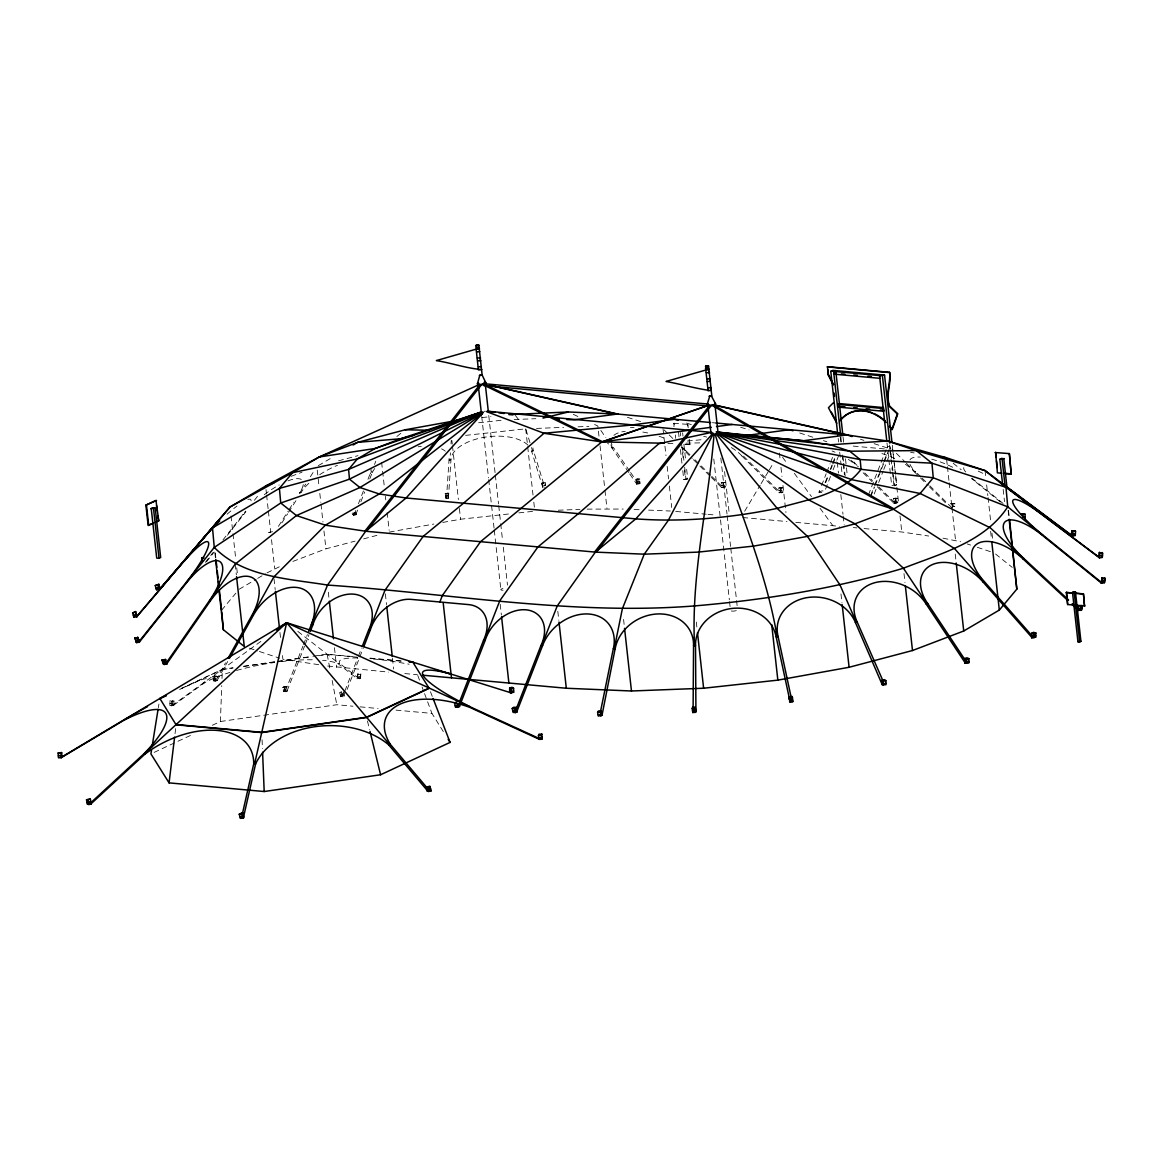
<?xml version="1.0" encoding="UTF-8"?>
<svg xmlns="http://www.w3.org/2000/svg" width="1163" height="1163" viewBox="0 0 1163 1163"><rect width="100%" height="100%" fill="white"/><g stroke="black" fill="none" stroke-linecap="round" stroke-linejoin="round"><path stroke-width="0.75" stroke-dasharray="5 3.75" d="M212.32 725.276L220.403 721.511L221.74 685.676M222.002 678.509L222.337 669.554L233.007 668.013M169.842 705.432L170.045 700.649L172.487 700.504L173.97 700.998L173.781 705.272L169.842 705.432L173.781 705.272M171.324 705.926L171.528 701.144L170.045 700.649M172.298 704.793L172.487 700.504M446.476 498.389L449.02 460.068A40.632 19.437 -18.1 0 0 448.351 455.213M528.002 445.196A40.632 20.338 -6.1 0 0 482.79 437.55A40.632 20.338 -6.1 0 0 450.968 459.792L449.02 460.068L449.965 459.908L450.43 452.829M451.026 443.99L451.259 440.457M448.424 498.113L450.968 459.792L449.965 459.908M357.085 678.872L358.059 673.45L360.835 673.813L360.559 677.971L357.085 678.872L358.059 673.45M359.89 678.77L360.835 673.813M175.046 733.606L175.686 728.329M158.342 707.598L158.924 704.037M285.502 690.735L302.903 646.134M303.543 644.476L307.41 634.562M353.974 515.165L355.878 510.281M358.422 503.753L363.51 490.728M367.959 479.33L369.863 474.431A40.632 16.689 -29 0 0 371.07 469.314M374.762 468.5A40.632 19.437 -18.1 0 0 371.666 474.039L369.863 474.431L371.986 470.957M374.53 464.444L375.794 461.188M287.101 690.88L304.502 646.279M305.142 644.622L309.009 634.707M355.776 514.758L358.32 508.246M360.864 501.733L364.673 491.964M369.761 478.923L371.666 474.039L370.706 474.213M342.925 695.954L344.204 692.654M344.859 690.996L357.739 657.953M358.378 656.31L361.606 648.038M347.112 689.499L363.219 648.184M821.819 492.516L818.956 492.254L820.918 487.224M821.572 485.553L826.152 473.821M826.806 472.134L830.062 463.761M830.716 462.074L832.679 457.044M825.105 482.718L827.649 476.19M830.193 469.663L832.097 464.764M832.737 463.136L835.281 456.608M825.745 482.456L828.361 475.754M830.978 469.052L832.286 465.694M832.941 464.022L835.557 457.306M830.513 476.452L824.785 491.135L821.921 490.873L818.956 492.254M833.057 469.925L836.241 461.755M836.88 460.126L838.785 455.227M868.412 495.016L887.369 446.403L890.247 446.665L890.596 449.892M870.724 495.307L873.907 487.152M874.547 485.523L878.995 474.097M879.635 472.469L883.458 462.67M884.084 461.042L887.267 452.887M870.636 496.95L874.561 486.89M875.216 485.218L883.706 463.426M884.36 461.755L890.247 446.665M874.227 493.941L878.05 484.142M878.69 482.514L883.139 471.088M883.778 469.459L890.785 451.506M215.94 680.151L225.549 662.823M217.176 680.428L227.672 661.529M744.669 511.24L760.195 485.16M761.111 483.634L768.423 471.364M769.339 469.823L772.988 463.688M278.422 526.388L288.002 511.269M288.962 509.757L293.745 502.198M303.281 484.549A40.632 12.299 -37.9 0 1 299.487 493.112L305.738 484.084M310.361 476.772L314.068 470.928M281.868 522.885L287.624 513.813M288.584 512.302L296.245 500.192M205.313 562.369L213.003 552.585M222.903 539.995L242.689 514.846A40.632 6.542 -44.7 0 0 245.524 511.139M245.931 511.735A40.632 12.299 -37.9 0 0 243.867 514.293L242.689 514.846L245.422 511.705M254.392 500.308L258.869 494.595M206.476 561.831L214.166 552.047M227.367 535.271L243.867 514.293L243.169 514.555M221.595 610.212L235.813 593.217M545.505 485.349C541.26 488.184 540.621 480.77 545.258 482.514L545.156 485.64L545.258 482.514M396.903 436.445L401.061 433.101M636.35 484.128L640.043 483.314L639.868 478.982L637.208 478.982L636.146 479.301L636.35 484.128L640.043 483.314M282.551 687.595L284.15 686.344L286.447 686.548L287.45 690.909L285.749 691.709L283.452 691.505L282.551 687.595L284.848 687.798L286.447 686.548M339.8 692.799L341.399 691.549L342.402 695.91L344.699 696.114L343.696 691.752L342.096 693.003L339.8 692.799L340.701 696.71L344.699 696.114M171.717 705.825L263.274 639.665M173.389 705.389L204.79 682.637A77.209 19.102 -10 0 1 229.881 672.447M318.357 465.636L331.964 457.582M239.098 589.292L256.122 579.276M257.677 578.36L265.411 573.81M266.952 572.908L281.301 565.829M212.378 676.866L214.501 675.703L216.289 676.11L217.452 680.486L215.199 681.198L213.411 680.806L212.378 676.866L214.166 677.273L216.289 676.11M673.988 426.69L674.031 423.099L674.409 426.487M688.191 427.737L687.813 424.364L687.769 427.94M685.327 444.47L690.052 444.659L689.499 439.585M181.21 688.467L222.351 669.307L233.007 667.766M179.538 689.499L222.337 669.554M682.768 470.652L683.742 479.476L687.711 478.909L686.374 466.799M683.742 479.476L687.711 478.909M283.452 691.505L287.45 690.909M721.293 487.559L725.29 486.977L725.276 482.645L722.979 482.441L721.278 482.732L721.293 487.559L725.29 486.977M154.156 752.374L192.927 734.304M340.701 696.71L342.402 695.91M778.876 492.792L782.888 492.211L782.873 487.893L780.577 487.675L778.876 487.966L778.876 492.792L782.888 492.211M895.67 475.827L896.658 484.826L891.701 485.538L888.11 453.061M896.658 484.826L894.565 485.8L891.774 460.533M893.722 503.245L897.72 502.649L897.705 498.331L895.408 498.127L893.707 498.418L893.722 503.245L897.72 502.649M291.23 476.292L301.973 472.207M292.872 561.424L325.931 548.834L355.064 541.144M299.487 493.112L301.028 492.632A40.632 16.689 -29 0 1 309.198 482.95M213.411 680.806L217.452 680.486M636.146 479.301L639.868 478.982M338.535 460.81L357.971 455.663M300.185 492.85L301.028 492.632M363.626 538.876L379.051 534.806M352.142 513.203L355.82 512.723L352.142 513.203L353.581 515.253L356.169 514.671L355.326 509.917M352.404 514.671L356.169 514.671M389.329 532.087L433.857 524.048M442.769 522.434L460.577 519.221L510.063 513.828M952.497 506.152L954.808 506.356L950.811 506.443L950.796 503.608L954.794 503.521L954.808 507.838M950.796 503.608L954.794 503.521M721.278 482.732L725.276 482.645M778.876 487.966L782.873 487.893M893.707 498.418L897.705 498.331M445.036 493.432L448.22 493.243L448.86 498.04L446.054 498.447L445.036 493.432L448.22 493.243M445.603 497.735L448.86 498.04M243.663 666.239L275.616 661.631M277.39 661.369L311.132 656.514M312.905 656.252L327.108 654.217L353.872 656.644M243.663 666.486L275.646 661.878M277.419 661.616L311.175 656.761M318.284 655.728L327.166 654.449L357.506 657.211M203.743 682.783L204.79 682.637L203.118 683.074A77.209 5.088 -29.4 0 0 181.995 688.511M357.579 657.967A77.209 11.63 11.6 0 0 339.683 663.404L337.779 663.477A77.209 19.102 -10 0 0 322.573 660.308M220.403 721.511L336.805 704.734L352.956 706.217M484.186 411.295L485.305 411.179M481.991 417.575L490.975 416.601M478.691 422.751L503.434 420.061M465.622 435.369L525.72 428.827L530.968 445.807M542.932 487.806L531.549 451.011L533.512 450.866L544.895 487.66M518.902 512.868L533.032 511.327M687.333 441.039L703.368 439.541M531.549 451.011L533.512 450.866A40.632 19.364 6 0 1 533.032 445.981M542.089 483.008L544.909 482.805M171.528 701.144L173.97 700.998M272.549 531.68L268.638 532.45L270.339 532.378M514.22 419.523L535.867 418.695M536.536 428.406L563.59 427.373M578.026 426.821L588.841 426.399M629.634 471.073L613.686 447.857L611.84 447.857A40.632 19.364 6 0 0 607.551 443.118M558.255 510.223L579.901 509.394M587.111 509.118L623.237 509.045M357.753 678.073L360.559 677.971M667.882 443.539L675.107 443.379M685.966 443.161L700.431 442.87M630.448 427.432L634.068 427.577M634.097 509.496L639.534 509.728M648.576 510.106L670.31 511.022M712.41 422.692L716.001 423.012M673.61 423.303L687.813 424.364M853.235 446.098L887.325 449.194M684.891 444.193L690.052 444.659M689.95 454.748L686.097 450.939L684.513 450.793L692.189 458.411M738.301 452.494A34.89 12.342 21.3 0 1 741.921 456.027L742.721 456.1M857.567 466.537L858.367 466.61M910.018 464.328A40.632 12.081 25.6 0 0 915.703 471.873L914.176 471.684A34.89 12.342 21.3 0 0 905.134 464.153M675.703 511.429L706.203 514.206M708.005 514.366L715.172 515.02M742.779 517.535L786.958 521.547M795.783 522.347L839.453 526.316M853.337 527.58L856.927 527.915M864.109 528.569L901.79 531.985L928.655 536.027M369.921 658.098L402.035 661.02M369.994 658.345L402.122 661.267M327.675 666.021L388.66 672.098M404.811 673.566L417.372 674.714M360.137 706.857L378.091 708.5M396.031 710.128L431.938 713.399L443.394 731.716M357.39 674.249L360.167 674.627M910.614 452.378L914.191 452.916M942.989 538.178L960.565 541.725M318.72 664.684L282.9 659.305L282.115 652.152M860.533 439.294L863.92 440.384M874.082 443.67L891.018 449.136M799.722 432.985L813.271 437.361M823.433 440.632L826.82 441.736M740.613 427.214L749.074 429.947M686.577 423.085L691.665 424.728M627.468 417.313L641.017 421.689M967.282 543.964L970.64 545.084M977.356 547.308L990.803 551.785M249.304 648.14L257.706 650.931M259.378 651.484L279.542 658.185M573.344 414.333L579.886 417.459M594.598 424.495L597.869 426.051L599.047 436.794M359.44 678.785L339.683 663.404L337.779 663.477L357.535 678.858M297.815 631.407L338.826 663.332M995.557 554.01L1012.275 567.413M1003.044 503.434L975.277 480.901A40.632 6.295 32.3 0 1 969.608 476.045M953.18 463.223L961.278 469.794M1000.413 502.023L974.042 480.624A40.632 12.081 25.6 0 0 971.439 478.575M896.411 453.366L905.076 461.944M906.326 463.179L914.99 471.756M864.763 472.948L872.454 480.566M878.85 486.904L895.495 503.405M851.374 460.403L856.331 465.316M863.164 472.803L872.119 481.686M877.251 486.759L893.896 503.259M743.535 456.172L780.664 492.952M741.921 456.027L779.05 492.807M695.067 459.821L710.433 475.042M711.712 476.321L723.226 487.733M664.262 430.019L667.984 433.697M669.219 434.933L672.926 438.611M681.591 447.188L685.298 450.866L684.426 450.837A40.632 16.544 16.8 0 0 682.347 448.874M693.468 459.676L698.585 464.749M699.879 466.029L710.113 476.176M711.393 477.441L721.642 487.588M920.878 476.903L915.79 471.829L914.191 471.684L919.279 476.757M922.157 478.167L928.539 484.506M929.804 485.785L952.759 508.609M920.558 478.022L928.205 485.64M929.484 486.904L946.057 503.39M515.354 415.395L520.53 422.111M782.597 457.321L786.871 463.15M794.358 473.326L811.483 496.616M820.046 508.26L832.882 525.72M630.622 472.527L638.603 484.128M600.849 430.412L605.836 437.666M610.822 444.92L612.814 447.828M628.79 472.527L611.84 447.857L613.686 447.857A40.632 16.544 16.8 0 1 611.331 443.118M629.779 473.981L636.757 484.128M430.47 691.738L433.087 698.498M417.764 675.441L419.61 680.399M422.082 686.999L423.928 691.941M424.539 693.599L431.938 713.399M531.491 447.508L532.538 450.895M214.501 675.703L215.664 680.093M214.166 677.273L215.199 681.198M367.45 720.973L369.572 729.652M342.096 693.003L342.998 696.913M284.848 687.798L285.749 691.709M284.15 686.344L285.153 690.706M327.166 654.449L329.827 668.332M332.153 680.471L336.805 704.734M354.744 512.636L355.006 514.09M353.232 513.29L353.581 515.253M447.842 493.025L448.409 497.328M445.414 493.65L446.054 498.447M1008.554 510.601L1009.339 517.753M1008.132 510.412L1008.932 517.579M1003.146 489.318L1004.512 501.66M985.076 470.593L985.861 477.746M986.646 484.913L987.838 495.642M988.041 497.43L990.803 522.478M991.981 533.221L992.577 538.585M990.629 531.346L991.414 538.498M946.638 459.545L947.22 464.909M947.423 466.697L949.008 481.017M949.197 482.805L951.77 506.065M951.959 507.853L955.521 540.054M955.23 554.068L956.03 561.235M892.297 445.255L893.082 452.451M893.286 454.239L895.466 474.039M892.704 449.688L893.693 458.629M893.896 460.417L896.658 485.465M896.847 487.253L898.636 503.361M900.017 515.892L901.79 531.985M890.974 453.323L891.57 458.731M904 573.577L904.974 582.532M889.419 444.993L889.826 448.584M890.015 450.386L892.195 470.172M892.399 471.974L893.795 484.564M886.976 442.87L887.732 449.63M843.088 437.215L843.684 442.609M845.472 458.804L846.271 466M846.46 467.802L847.26 474.998M840.849 436.925L841.43 442.231M842.971 456.1L843.568 461.507M843.771 463.325L845.167 475.958M840.224 436.954L840.82 442.347M842.201 454.937L843.001 462.133M843.204 463.935L844.382 474.737M838.174 438.436L838.567 441.969M839.701 452.233L841.096 464.866M841.3 466.668L842.085 473.879M837.258 462.351L838.45 473.094M840.82 494.566L842.986 514.25M843.19 516.038L844.178 524.978M840.98 593.915L841.968 602.87M779.384 452.959L780.184 460.185M780.969 467.395L781.972 476.423M782.961 485.451L785.955 512.52M724.593 471.596L729.143 512.752M720.827 458.004L727.006 513.959M727.195 515.761L730.582 546.45M730.786 548.253L736.368 598.785M736.572 600.588L737.168 606.01M713.791 459.022L729.346 599.803M729.535 601.605L730.131 607.013M689.078 439.788L689.644 444.862M682.623 432.81L682.986 436.11M683.902 444.339L685.618 459.894M682.536 447.944L683.888 460.286M684.673 467.337L686.039 479.679M680.326 432.607L680.689 435.892M681.605 444.121L683.51 461.406M684.455 470.056L685.414 478.691M678.48 431.851L679.061 437.143M680.428 449.5L681.983 463.601M696.317 622.031L696.899 627.395M675.34 434.947L675.718 438.335M663.026 428.798L665.992 455.634M667.169 466.378L668.551 478.894M669.35 486.047L671.72 507.519M623.572 619.428L624.357 626.581M600.035 445.734L604.775 488.678M604.978 490.466L606.955 508.362M557.818 611.316L558.807 620.272M525.72 428.827L527.493 444.92M527.682 446.723L533.017 495.031M533.817 502.183L534.399 507.548M488.751 415.453L495.133 473.21M495.336 475.027L498.52 503.899M498.723 505.701L500.512 521.954M500.715 523.757L502.503 539.995M503.303 547.221L507.49 585.12M481.729 416.47L488.504 477.833M488.707 479.636L494.086 528.38M494.275 530.183L500.86 589.743M500.192 604.309L501.384 615.038M451.884 440.501L452.276 444.077M452.48 445.865L458.396 499.538M459.385 508.478L460.577 519.221M381.624 462.307L382.423 469.459M382.612 471.248L384.401 487.355M385.389 496.296L385.782 499.872M387.163 512.403L389.14 530.299M385.36 593.871L386.538 604.6M392.469 658.273L393.646 669.016M317.237 470.114L319.025 486.221M319.81 493.374L320.799 502.314M320.988 504.117L322.965 521.998M323.954 530.953L325.931 548.834M328.329 592.229L329.114 599.381M334.45 647.689L336.63 667.373M265.993 489.623L266.4 493.199M266.589 494.987L268.173 509.307M268.377 511.095L270.746 532.567M271.531 539.719L274.686 568.358M274.003 578.781L275.195 589.525M279.934 632.468L280.53 637.833M231.001 515.921L232.774 532.029M232.978 533.817L235.74 558.865M236.729 567.82L237.528 574.973M235.173 564.157L236.365 574.885M215.271 552.963L215.867 558.327M214.85 552.774L215.446 558.153M542.438 482.718L542.816 487.05M638.807 479.301L639.01 484.128M637.208 478.982L637.397 483.314M262.068 739.741L262.445 748.667M953.093 503.812L953.108 506.646M952.497 503.317L952.512 507.635M896.004 498.622L896.019 503.448M895.408 498.127L895.423 502.445M781.173 488.184L781.173 493.01M780.577 487.675L780.591 492.007M723.575 482.95L723.59 487.762M722.979 482.441L722.993 486.759M736.281 610.633A3.576 0.93 -6.3 0 1 730.538 610.633M965.712 472.018A40.632 6.295 32.3 0 1 964.098 467.381M978.257 471.131A40.632 6.295 32.3 0 1 984.261 474.082M909.946 459.894A40.632 12.081 25.6 0 1 920.326 457.088M931.723 459.181A40.632 12.081 25.6 0 1 954.372 468.093M503.085 590.252A3.576 0.93 -6.3 0 1 501.049 589.234A3.576 0.93 -6.3 0 1 505.658 588.231M236.54 670.47A77.209 19.102 -10 0 1 274.497 662.503M281.228 661.616A77.209 19.102 -10 0 1 312.266 659.784M373.119 658.941A77.209 11.63 11.6 0 1 409.143 664.233M613.86 435.34A40.632 16.544 16.8 0 1 625.287 431.328M642.834 432.055A40.632 16.544 16.8 0 1 649.332 433.363M659.058 436.212A40.632 16.544 16.8 0 1 666.762 439.28M418.142 446.796A40.632 19.437 -18.1 0 1 421.311 446.432M441.533 448.86A40.632 19.437 -18.1 0 1 445.298 451.186M319.694 474.708A40.632 16.689 -29 0 1 337.459 465.345M264.248 494.697A40.632 12.299 -37.9 0 1 279.222 484.942M287.973 480.857A40.632 12.299 -37.9 0 1 302.278 480.217M227.061 514.22A40.632 6.542 -44.7 0 1 237.048 506.021M247.85 499.479A40.632 6.542 -44.7 0 1 251.063 500.846M857.087 465.433A34.89 12.342 21.3 0 1 854.02 461.973M881.917 453.585A34.89 12.342 21.3 0 1 896.76 459.429M832.039 450.982A34.89 12.342 21.3 0 1 835.019 452.218M848.409 459.4A34.89 12.342 21.3 0 1 854.485 464.124M686.112 450.939A34.89 12.342 21.3 0 1 682.637 447.435M703.688 436.358A34.89 12.342 21.3 0 1 706.639 437.07M731.411 447.566A34.89 12.342 21.3 0 1 736.848 451.317M357.884 676.168L357.215 676.968L360.661 676.546L357.884 676.168M284.746 688.903L283.147 690.153L285.444 690.371L287.043 689.121L284.746 688.903M341.995 694.122L340.381 695.358L342.678 695.576L344.277 694.326L341.995 694.122M215.184 678.276L213.062 679.454L214.85 679.846L216.972 678.683L215.184 678.276M637.339 481.831L636.263 482.151L639.984 481.831L637.339 481.831M722.993 485.276L721.278 485.567L725.29 485.494L722.993 485.276M780.577 490.51L778.876 490.815L782.873 490.728L780.577 490.51M895.423 500.962L893.722 501.253L897.72 501.166L895.423 500.962M448.22 495.86L445.414 496.267L448.22 495.86M172.371 703.31L169.929 703.47L173.854 703.804L172.371 703.31M974.754 480.741L974.042 480.624L974.754 480.741"/><path stroke-width="1.5" d="M516.779 711.771L542.554 645.683A40.632 31.546 -40.9 0 1 587.838 613.962A40.632 31.546 -40.9 0 1 613.381 648.62L615.212 648.62A40.632 34.367 -26.9 0 1 657.778 613.948A40.632 34.367 -26.9 0 1 693.555 645.61L694.515 645.581C691.011 574.406 708.296 504.946 714.067 434.41L718.763 432.927L717.033 432.069M964.825 662.968L964.854 658.491L967.064 657.793L968.881 658.665L968.852 662.677L964.825 662.968L966.7 662.372M966.642 663.375L966.657 659.363L964.854 658.491M1025.01 518.553L1025.141 514.25L1021.114 514.061L1022.902 514.468L1022.815 517.288L1025.054 517.084M1031.683 637.658L1031.857 633.123L1033.544 632.338L1035.855 633.021L1035.695 637.091L1031.683 637.658L1035.695 637.091M1034.023 637.862L1034.169 633.806L1035.855 633.021M1071.763 530.706L1071.501 535.474L1072.649 536.041L1075.295 535.46L1075.528 531.2L1071.763 530.706L1075.528 531.2M1072.649 536.041L1072.911 531.287M1078.261 610.459L1078.537 605.865L1082.23 605.53L1081.983 609.659L1078.261 610.459L1079.133 609.775L1072.533 603.655M1080.95 610.459L1081.197 606.345M1099.355 552.454L1099.471 557.862L1102.32 557.455L1102.611 553.225L1099.355 552.454L1099.471 557.862M1102.175 552.527L1102.422 556.001L1099.166 555.231M1101.376 583.245L1102.015 577.807L1104.85 578.084L1104.559 582.256L1101.376 583.245L1102.015 577.807M1104.254 583.041L1104.85 578.084M433.087 698.498L450.081 742.401L380.592 774.762L264.19 791.523L169.057 782.873L174.61 737.124M151.495 750.309L150.914 753.871L169.057 782.873M152.062 746.748L158.066 709.372M692.247 708.616L692.494 707.366L695.314 707.162L695.605 712.308L692.785 712.526L692.247 708.616L695.067 708.412L695.314 707.162M695.678 709.721L695.43 710.971L692.596 711.175L692.843 709.939L692.785 712.526M600.471 711.756L613.323 648.663L615.154 648.663L602.012 715.26L601.198 710.913L598.552 710.913L597.593 712.178L598.32 716.088L602.012 715.26M614.253 648.663L622.379 608.7L644.244 554.184L668.376 520.239L712.977 434.453L714.067 434.41M242.34 814.027L253.708 763.96A77.209 46.796 -28.8 0 0 217.655 730.466A77.209 46.796 -28.8 0 0 145.012 754.075L143.994 753.74A77.209 22.213 -37.2 0 0 165.698 713.195A77.209 22.213 -37.2 0 0 123.278 720.609L61.334 757.578M539.196 739.246L469.648 707.308A77.209 40.24 21 0 0 399.941 704.211A77.209 40.24 21 0 0 390.274 744.291L388.602 744.727A77.209 54.254 -1.3 0 0 314.679 726.744A77.209 54.254 -1.3 0 0 255.613 763.887L253.708 763.96L254.566 764.033L286.65 622.714L510.964 692.814M243.46 817.415L255.613 763.887L254.566 764.033M477.411 383.79L479.868 375.053M707.089 404.68L709.852 395.842M891.817 429.656L897.371 414.013L889.244 406.294C885.159 394.664 890.814 383.325 889.579 372.32C891.774 383.805 885.217 394.402 889.666 406.105L897.792 413.81L892.239 429.467L889.419 426.269M132.655 613.046L135.693 611.578L136.74 616.884L133.861 617.102L132.655 613.046L135.693 611.578M133.861 617.102L133.76 614.922L133.454 615.707L136.493 614.238M160 589.016L218.251 520.85L136.783 616.768M308.704 631.262L311.277 624.647A40.632 27.083 -48.9 0 0 297.597 587.562A40.632 27.083 -48.9 0 0 253.025 615.852L229.416 658.374M310.303 631.407L312.876 624.793A34.89 25.281 -45.3 0 1 353.726 594.162A34.89 25.281 -45.3 0 1 368.7 629.866L362.245 646.395M369.5 629.939L384.968 590.281L423.114 536.463L463.528 503.216L543.993 433.276L631.276 425.077L674.729 419.262L678.116 420.352M363.859 646.541L370.299 630.012A34.89 25.281 -45.3 0 1 411.15 599.381L468.558 604.6A34.89 25.281 -45.3 0 1 483.532 640.304L459.69 701.449M439.847 601.983L442.376 595.514L480.537 541.682L601.794 441.925L711.291 427.272M484.331 640.391L499.799 600.733L537.946 546.901L578.374 513.653L658.84 443.728L710.898 432.549M459.37 706.552L485.145 640.464A34.89 25.281 -45.3 0 1 525.981 609.819A34.89 25.281 -45.3 0 1 540.955 645.538L515.834 709.968M1101.826 580.555L1101.521 581.326L1104.661 580.817M538.454 735.467L539.065 734.202L541.827 734.1L541.856 739.261L539.094 739.377L538.454 735.467L541.231 735.365L541.827 734.1M542.249 736.659L541.638 737.924L538.876 738.025M228.181 658.098L251.79 615.576A40.632 21.297 -52.7 0 0 250.539 576.921A40.632 21.297 -52.7 0 0 209.834 601.634L166.745 663.797M252.298 615.75L273.814 576.993L325.393 525.182L379.24 493.955L482.325 413.519M165.946 663.404L209.035 601.227A40.632 14.567 -53.7 0 0 220.214 561.845A40.632 14.567 -53.7 0 0 186.342 583.056L139.327 642.092M209.325 601.46L235.173 564.157L296.42 515.558L359.934 487.53L481.526 413.403M483.474 412.254L406.105 497.982L365.691 531.244L327.544 585.062L311.35 624.618L312.876 624.793M713.152 433.13L635.798 518.872L595.369 552.12L557.222 605.952L541.754 645.61L542.627 645.639L540.955 645.538M600.966 716.088L600.239 712.178L601.198 710.913M601.678 713.471L600.719 714.736L598.073 714.736M479.738 384.822L364.891 531.171L596.168 552.192L711.015 405.858M366.49 531.317L481.337 384.968M594.569 552.047L709.415 405.713M139.022 641.598L186.036 582.576A40.632 7.356 -52.5 0 0 208.671 543.383A40.632 7.356 -52.5 0 0 184.117 561.395L184.335 560.857M186.051 582.837L214.268 547.41L280.734 502.998L349.467 479.156L480.944 413.214M159.287 589.583L230.012 506.981L265.6 486.047L319.244 456.972L357.666 442.347L405.218 429.772L458.644 420.134M61.217 757.709L61.624 752.563L58.15 752.984L58.455 757.811L61.217 757.709L61.624 752.563M478.633 345.062L476.118 345.164L479.374 345.469L475.58 345.891L477.179 345.149M478.545 347.432L476.321 348.013L477.499 347.461M774.82 438.131L803.531 440.733L846.984 434.918L887.282 440.981L946.435 457.757L985.076 470.593L1005.98 487.341L1007.74 506.835C984.465 542.351 940.693 553.515 903.404 568.213C835.412 588.58 765.167 599.904 694.529 605.923C571.774 615.561 449.703 593.435 327.544 585.062C288.569 578.68 243.692 577.371 214.268 547.41L212.509 527.915L279.411 488.373L348.595 469.416L482.165 411.746L400.77 438.727L375.14 448.482L357.346 458.949L292.553 472.672L230.012 506.981L136.987 616.23M239.244 814.216L242.587 812.835L243.91 817.4L243.241 818.2L240.436 818.301L239.244 814.216L242.587 812.835M240.436 818.301L241.104 817.502M243.372 815.51L240.029 816.891M470.114 706.755L470.114 706.755A77.209 12.938 23.7 0 1 423.492 676.052A77.209 12.938 23.7 0 1 449.383 673.624L448.366 673.29A77.209 11.63 11.6 0 0 435.82 670.004M1031.915 635.638L984.363 581.631A40.632 21.545 40 0 1 977.647 543.572A40.632 21.545 40 0 1 1023.004 558.909L1023.716 558.342A40.632 14.843 41.1 0 1 1004.687 522.245A40.632 14.843 41.1 0 1 1042.731 535.62L1101.434 583.128M1101.637 582.59L1042.935 535.082A40.632 7.647 40 0 1 1012.711 501.66A40.632 7.647 40 0 1 1041.03 513.915L1099.398 557.76M422.751 675.209L566.308 688.249L631.465 690.996L703.615 688.234L777.843 680.137L849.092 667.271L912.49 650.524L963.734 631L999.322 610.066L1016.825 589.147L1009.542 519.541M836.793 423.187L828.463 407.748L833.13 402.98M90.031 803.459L143.994 753.74L145.012 754.075L91.048 803.793M144.168 754.002L286.65 622.714L539.661 738.694M203.351 538.135L204.063 537.568A40.632 6.542 -44.7 0 1 219.778 520.937M155.275 585.585L158.866 584.306L160.16 588.9L159.127 589.699L156.438 589.699L155.275 585.585L158.866 584.306M159.622 587.01L156.046 588.289M156.438 589.699L157.456 588.9M1082.07 608.234L1078.377 608.569M455.227 705.81L457.524 706.014L459.123 704.763L459.53 706.566L455.533 707.148L454.631 703.237L456.23 701.987M512.229 708.471L513.828 707.235L516.125 707.438L517.128 711.8L515.427 712.599L513.13 712.381L512.229 708.471L514.526 708.689L516.125 707.438M516.721 709.997L515.122 711.247L512.825 711.044M276.416 630.128L279.353 628.005M282.275 625.898L286.65 622.714L389.649 744.582M476.699 351.837L479.81 351.648M477.382 358.015L480.552 357.928L479.723 357.623M477.688 360.763L480.842 360.675L479.621 360.356M478.356 366.927L481.06 366.578M706.377 372.727L709.546 372.64L708.718 372.334M707.06 378.905L710.23 378.818L708.994 378.498M707.366 381.638L710.055 381.29M708.034 387.817L711.204 387.73L709.982 387.424M147.541 706.581A77.209 5.088 -29.4 0 0 123.729 720.057L286.65 622.714M61.799 757.026L123.118 720.348M353.13 445.036L357.666 442.347L400.77 438.727L414.115 435.195M476.118 347.126C474.795 348.609 481.409 347.461 478.778 346.734M1031.944 637.528L983.2 582.183L984.363 581.631L983.2 582.183A40.632 27.287 36.1 0 0 933.409 564.171A40.632 27.287 36.1 0 0 927.565 603.364L965.697 660.86M426.109 787.046L429.932 786.421L431.153 790.825L428.696 791.48L427.214 790.985L426.109 787.046L429.932 786.421M152.905 523.524L148.137 525.429L145.884 505.12L155.958 500.439L158.764 520.791L155.973 522.085M145.884 505.12L156.525 500.483M152.935 507.926L151.263 508.711L156.714 558.095L159.011 558.298L160.683 557.513L155.231 508.129L152.368 507.868M150.696 508.653L155.231 508.129M149.576 524.76L153.879 522.739M319.825 456.696L318.647 457.248L478.967 384.691M202.362 560.842L201.664 558.109L203.336 557.324M482.689 384.546L601.213 442.202L708.5 405.262A3.576 0.93 -6.3 0 1 708.456 404.099M833.217 384.822L827.983 374.559L827.562 366.679L889.579 372.32M837.782 434.904L830.775 371.36L832.868 370.386L884.549 375.097L891.89 441.649M830.775 371.36L835.746 370.648L842.884 435.413M827.983 374.559L827.896 369.761M166.396 695.358L159.825 698.425L176.107 724.811L261.777 732.603L366.592 717.498L429.162 688.365L412.734 661.994L409.172 661.674M159.782 698.701L166.367 695.634M886.788 441.111L879.577 375.809L881.67 374.835M879.577 375.809L884.549 375.097M837.694 404.361L883.633 408.533L883.938 411.28L838 407.094L837.694 404.361L839.381 403.576L883.546 407.588M838 407.094L839.671 406.323M429.06 688.103L366.534 717.222L261.762 732.312L176.151 724.534M1001.721 473.239L997.403 472.847L995.586 452.349L996.153 457.422M455.533 707.148L457.233 706.348M1011.185 474.097L1009.368 453.599L1011.185 474.097L1005.443 473.574M1002.564 484.026L999.831 459.327L1001.939 458.353M999.831 459.327L1004.236 458.571M1084.788 605.952L1067.649 604.527L1066.311 592.461L1083.451 593.871L1084.527 606.068L1083.451 593.871M1072.49 592.36L1075.47 591.938L1080.921 641.307L1079.657 641.903L1077.941 641.743L1072.49 592.36L1075.47 591.938M1067.649 604.527L1066.573 592.345M1035.753 635.696L1034.067 636.466L1031.755 635.783M1077.941 641.743L1080.921 641.307M59.051 755.514L58.339 755.819L61.813 755.412M706.348 369.863L666.05 381.464C680.471 384.066 694.762 388.355 708.979 390.332M161.991 659.93L165.64 659.465L166.92 663.884L164.288 664.466L163.125 663.899L161.991 659.93L163.14 660.497L164.288 664.466M163.14 660.497L165.64 659.465M265.6 486.047L273.872 482.907M706.508 368.497L708.689 368.409M965.174 662.866L926.039 603.844L927.565 603.364L926.039 603.844A40.632 31.692 27.9 0 0 875.012 582.648A40.632 31.692 27.9 0 0 857.204 622.045L883.008 680.922M480.857 412.356L357.346 458.949L348.595 469.416L349.467 479.156L359.934 487.53L379.24 493.955L406.105 497.982L635.798 518.872C683.132 522.332 730.757 517.942 777.175 508.391C806.206 499.683 841.619 495.104 861.056 469.314L860.169 459.559L849.717 451.2L830.397 444.775L803.531 440.733L716.146 431.982M464.546 418.404L481.424 412.124M481.395 412.036L375.14 448.482L319.244 456.972L292.553 472.672L279.411 488.373L280.734 502.998L296.42 515.558L325.393 525.182L365.691 531.244M601.213 442.202L709.037 405.218M134.908 637.891L138.048 637.717L139.386 642.194L136.536 642.601L134.908 637.891L136.536 642.601M135.344 638.589L138.048 637.717M966.657 659.363L968.881 658.665M968.866 661.296L966.642 661.994L964.839 661.122M706.377 366.112C702.481 367.712 711.96 366.694 707.845 365.952M706.566 367.77L705.447 368.424L708.819 367.682M86.513 799.781L90.351 799.141L91.296 803.88L88.868 804.52L87.356 804.026L86.513 799.781L90.351 799.141M509.641 687.944L512.069 687.304L513.566 688.263L513.639 692.247L511.211 692.886L509.699 692.392L509.641 687.944L511.139 688.903L513.566 688.263M513.61 690.88L511.182 691.52L509.67 690.56M87.356 804.026L91.296 803.88M882.237 684.687L886.017 684.687L885.857 680.718L884.68 679.686L882.077 680.253L882.237 684.687L855.387 622.438L857.204 622.045L855.387 622.438A40.632 34.439 13.5 0 0 806.439 597.738A40.632 34.439 13.5 0 0 778.047 636.408L776.099 636.684A40.632 35.341 -6.7 0 0 732.341 608.409A40.632 35.341 -6.7 0 0 695.518 645.465L694.515 645.581M427.214 790.985L431.153 790.825M542.976 418.084L568.431 411.978L617.306 414.043L573.853 419.858L566.614 419.552M882.077 680.253L883.255 681.3L885.857 680.718M885.959 683.321L883.357 683.902L882.179 682.855M477.441 348.784L436.372 360.574C450.939 362.987 465.345 367.915 479.723 369.369M136.1 641.903L139.386 642.194M789.183 696.928L791.988 696.521L792.468 697.684L792.817 701.623L789.997 702.03L789.183 696.928L789.997 702.03M789.662 698.091L792.468 697.684M792.701 700.271L789.881 700.678L789.401 699.515L792.207 699.108L791.988 696.521M789.561 701.318L792.817 701.623M716.495 426.574L732.138 424.48M201.664 558.109L203.874 557.833M508.929 414.639L568.431 411.978M1022.902 514.468L1025.141 514.25M664.175 443.219L601.794 441.925L543.993 433.276L486.381 411.557M1101.681 582.474L1104.559 582.256M693.09 711.727L693.555 645.61L695.518 645.465L695.925 711.523M480.901 374.864L482.136 375.038L485.872 382.874M58.15 752.984L60.912 752.883M1075.368 533.991L1071.603 533.512M597.593 712.178L600.239 712.178M89.493 801.918L90.903 801.932L87.065 802.557M405.218 429.772L428.827 430.266M1099.791 553.152L1102.611 553.225M555.754 419.087L559.374 419.247M712.003 434.41L712.977 434.453M595.369 552.12L644.244 554.184L698.352 552.105L754.017 546.043L807.456 536.39L855.009 523.815L893.431 509.19L920.122 493.49L933.264 477.789L931.941 463.165L916.255 450.604L887.282 440.981L830.397 444.775L717.847 432.185M827.14 366.883L889.157 372.523M879.998 375.605L834.06 371.433L834.365 374.181L880.304 378.353M841.343 373.875L844.876 374.195M853.715 374.995L857.247 375.329M867.845 376.289L871.378 376.608M841.445 406.483L844.978 406.803M853.816 407.602L857.349 407.922M866.173 408.722L869.706 409.042M880.318 410.016L883.851 410.335M483.459 383.645L707.715 404.026M483.677 385.564L709.735 406.12M710.608 422.518L616.506 413.97L489.652 385.389M716.001 423.012L847.783 434.991L713.893 404.826M995.165 452.538L1009.368 453.599M1001.517 458.556L1003.814 458.76L1006.969 487.399M712.018 432.418L487.355 411.179M717.397 432.912L720.987 433.232M728.169 433.886L733.548 434.381M738.941 434.86L746.108 435.514L789.561 429.699L792.948 430.79M751.502 436.009L758.669 436.663M762.259 436.983L771.229 437.797M1004.716 473.268L1009.891 473.748M1066.311 592.461L1083.204 593.988M158.764 520.791L157.63 515.66M368.7 629.866L370.299 630.012M483.532 640.304L485.145 640.464M409.26 661.921L412.734 661.994M454.631 703.237L456.928 703.441L457.829 707.351M515.18 711.625L517.128 711.8M1101.71 578.593L1104.545 578.869M478.734 348.711L479.563 349.016L476.147 349.351L478.415 369.921L481.831 369.587L481.002 369.282M488.155 411.382L495.234 412.327M498.782 412.792L504.088 413.505M509.394 414.217L512.941 414.697M718.429 432.374L849.717 451.2L916.255 450.604L985.076 470.593L1072.475 535.954M711.262 395.74L715.55 403.75M941.056 456.943L946.435 457.757M718.734 432.636L860.169 459.559L931.941 463.165L1005.98 487.341L1099.093 557.266M714.053 405.087L846.184 434.846M491.266 385.535L618.105 414.115M967.049 662.27L968.852 662.677M718.763 432.927L861.056 469.314L933.264 477.789L1007.74 506.835L1042.964 535.343M708.761 369.63L705.825 370.241L708.093 390.812L711.305 390.274M1031.857 633.123L1034.169 633.806M846.984 434.918L852.057 436.561M1017.741 495.016L1017.218 494.842A40.632 6.295 32.3 0 0 1002.521 484.68M512.127 691.752L513.639 692.247M448.366 673.29L449.383 673.624M429.176 788.529L430.659 789.023L426.836 789.633M718.501 433.232L852.29 479.781L920.122 493.49L990.236 527.769L1023.484 558.633M717.964 433.552L834.496 490.248L893.431 509.19L954.649 548.703L983.883 581.922M478.88 384.357A3.576 0.93 -6.3 0 0 483.881 383.979L602.376 441.649M1074.132 534.893L1075.295 535.46M165.248 661.5L166.396 662.067L162.733 662.532M165.771 663.317L166.92 663.884M713.486 404.986L894.027 508.914L892.85 509.467L712.308 405.538M717.193 433.843L808.881 500.003L855.009 523.815L903.404 568.213L926.882 603.626M1071.675 535.562L999.293 481.642L1040.725 513.421M479.36 375.445L482.151 375.14L479.112 347.708M219.007 590.353L223.354 629.721L244.259 646.454L236.554 576.674M1068.579 599.977L1023.716 558.342L1023.004 558.909L1067.867 600.544M1071.821 604.222L1078.421 610.342M426.981 787.729L390.274 744.291L388.602 744.727L427.606 790.884M716.248 434.09L777.175 508.391L807.456 536.39L840.006 584.974L856.346 622.263M890.64 427.199L892.239 429.467M448.162 739.348L450.081 742.401M138.397 639.65L138.848 640.348L135.693 640.522M831.385 412.182L836.371 421.442M828.405 374.37L833.624 384.619M715.172 434.293C735.176 501.994 765.385 566.541 777.088 636.583M137.612 637.019L138.949 641.496M135.388 612.363L136.74 616.884M241.919 813.635L243.241 818.2M157.834 585.105L159.127 589.699M427.591 787.54L428.696 791.48M369.994 731.382L380.592 774.762M514.526 708.689L515.427 712.599M791.189 697.48L778.047 636.408L776.099 636.684L789.982 701.245M87.923 799.781L88.868 804.52M541.231 735.365L541.856 739.261M695.067 708.412L695.605 712.308M1074.205 592.519L1079.657 641.903M1009.121 519.367L1016.825 589.147M1002.128 459.545L1005.05 485.989M996.517 460.81L997.273 467.57M991.806 542.089L999.322 610.066M956.219 563.023L963.734 631M882.455 376.071L889.855 443.132M905.381 586.108L912.49 650.524M833.638 371.622L840.66 435.166M834.118 393.094L834.496 396.409M842.172 604.658L849.092 667.271M771.723 624.676L777.843 680.137M714.852 403.852L718.24 434.54M708.79 368.497L711.829 396.031L709.023 396.234M707.816 404.869L711.015 433.741M697.495 632.759L703.615 688.234M624.56 628.369L631.465 690.996M558.996 622.06L566.308 688.249M485.567 386.581L488.358 411.847M478.138 383.979L481.526 414.668M501.573 616.826L508.885 683.03M443.176 602.667L451.462 677.811M386.741 606.388L392.265 656.484M329.318 601.169L333.461 638.749M275.398 591.313L279.542 628.892M216.056 560.115L216.856 567.282M217.248 570.859L218.033 578.011M218.426 581.587L219.022 586.952M219.414 590.542L221.595 610.212M215.649 559.941L218.615 586.777M156.511 505.512L157.078 510.586M153.56 508.914L159.011 558.298M146.465 505.178L148.704 525.472M221.755 611.985L223.354 629.721M262.591 752.243L264.19 791.523M883.255 681.3L883.415 685.269M511.139 688.903L511.211 692.886M714.591 403.648A3.576 0.93 -6.3 0 1 713.559 404.869A3.576 0.93 -6.3 0 1 709.241 405.335M484.419 382.598A3.576 0.93 -6.3 0 1 483.881 383.979M478.4 384.197A3.576 0.93 -6.3 0 1 478.778 383.209M839.89 420.715A42.9 32.709 65 0 1 886.133 422.518M840.311 420.512A42.9 32.709 65 0 1 872.41 412.894M873.893 413.519A42.9 32.709 65 0 1 885.247 421.093M714.649 403.314A4.289 1.119 -6.3 0 1 714.286 404.869A4.289 1.119 -6.3 0 1 708.529 405.509A4.289 1.119 -6.3 0 1 707.889 404.055M484.171 382.307A4.289 1.119 -6.3 0 1 485.102 383.79A4.289 1.119 -6.3 0 1 479.141 384.648A4.289 1.119 -6.3 0 1 478.211 383.165M705.883 365.952L708.383 365.851L705.883 365.952"/></g></svg>
